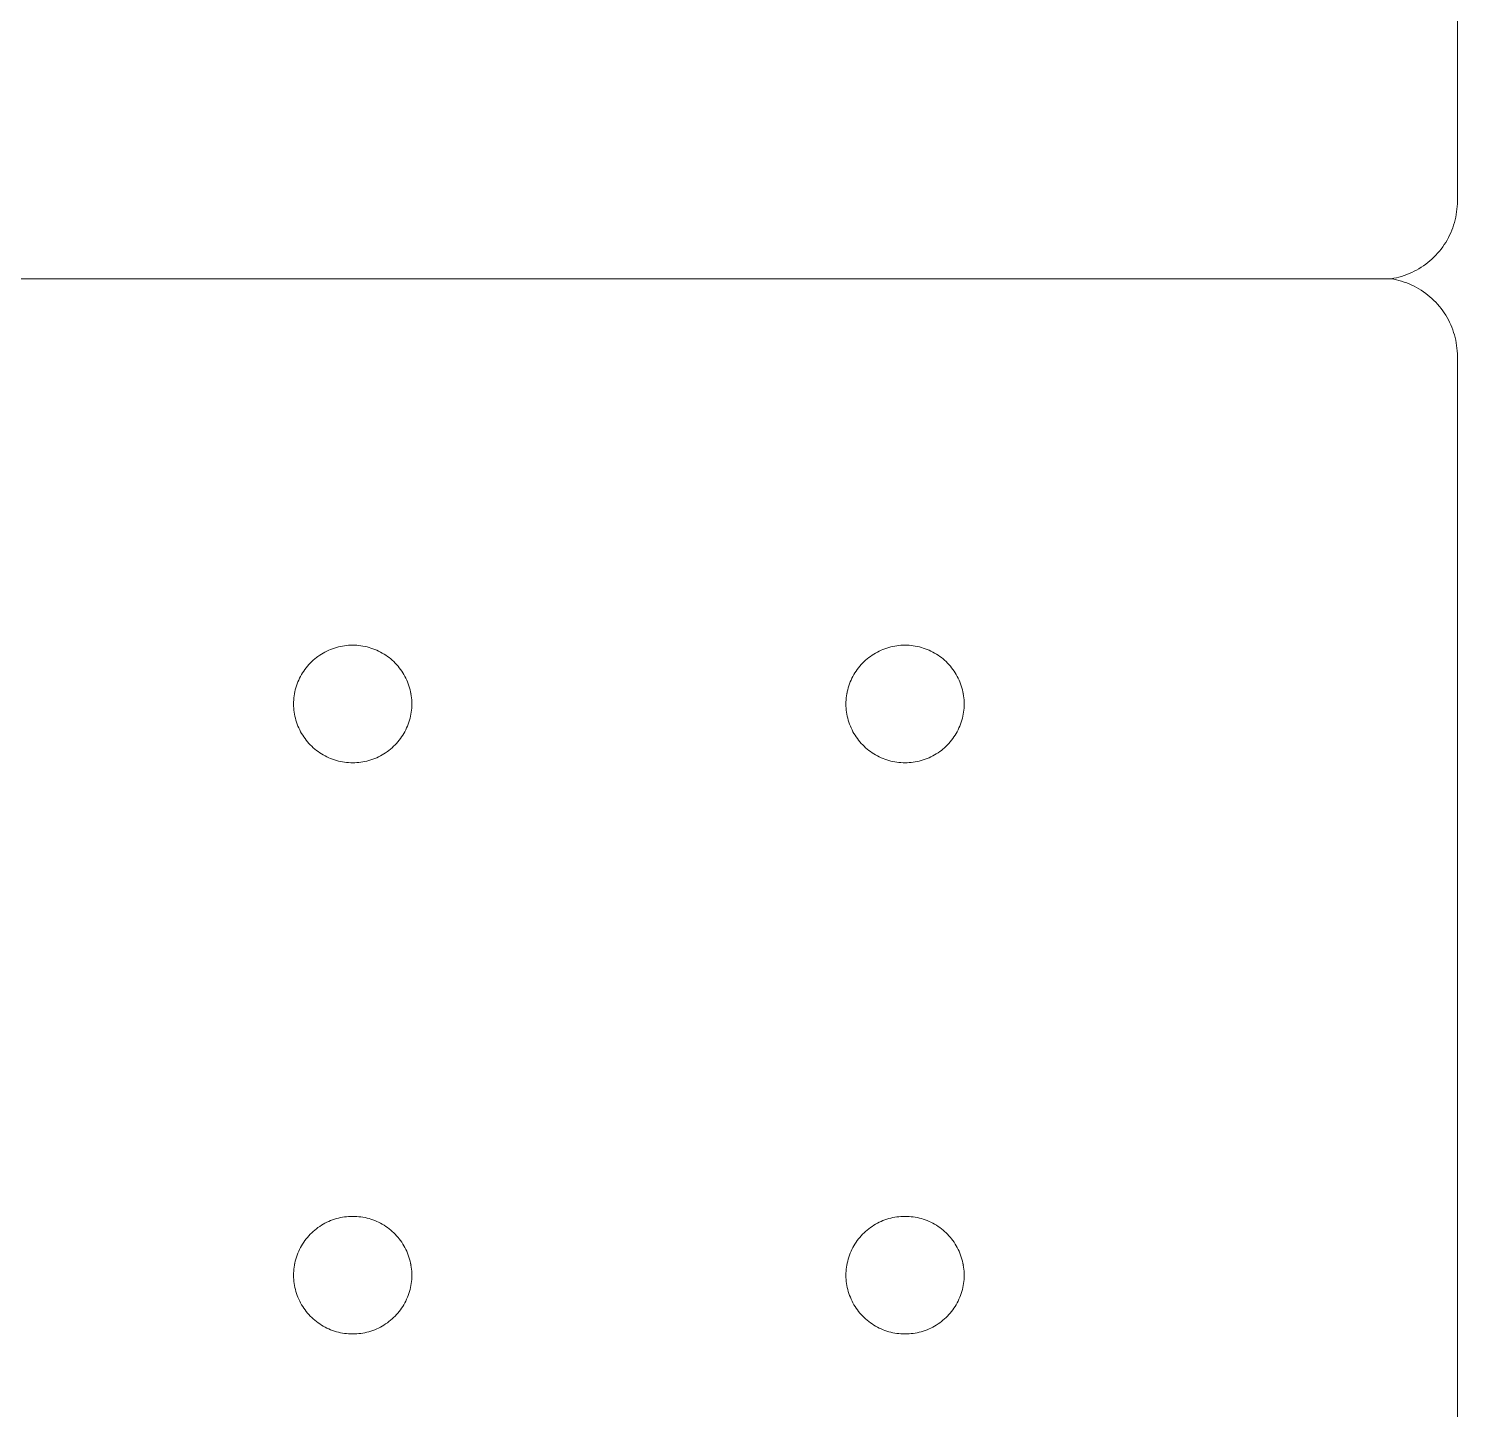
# Model space of a CAD drawing. Header units: inches. Extents: x -7 to 144, y -3 to 95.
# Drawn here: x 16.05 to 23.18, y 7.01 to 13.9 of the extents above; entities that cross this region are included whole.
import ezdxf

# ---------------------------------------------------------------- set-up
doc = ezdxf.new("R2010")
doc.units = ezdxf.units.IN
doc.layers.add('ZANO_R', color=7, linetype='Continuous', lineweight=0)

msp = doc.modelspace()

# ---------------------------------------------------------------- linework, layer by layer
at = {"layer": 'ZANO_R'}
for p, q in [((23.18152, 13.03517), (23.18152, 19.28576)), ((23.17771, 12.98125), (23.17561, 12.96789)), ((23.17936, 12.99467), (23.17771, 12.98125)), ((23.18054, 13.00814), (23.17936, 12.99467)), ((23.18126, 13.02165), (23.18054, 13.00814)), ((23.18152, 13.03517), (23.18126, 13.02165)), ((23.16262, 12.91542), (23.15825, 12.90262)), ((23.16654, 12.92836), (23.16262, 12.91542)), ((23.17002, 12.94143), (23.16654, 12.92836)), ((23.17304, 12.95461), (23.17002, 12.94143)), ((23.17561, 12.96789), (23.17304, 12.95461)), ((23.12997, 12.84129), (23.12307, 12.82966)), ((23.13647, 12.85315), (23.12997, 12.84129)), ((23.14255, 12.86523), (23.13647, 12.85315)), ((23.14821, 12.87751), (23.14255, 12.86523)), ((23.15345, 12.88998), (23.14821, 12.87751)), ((23.15825, 12.90262), (23.15345, 12.88998)), ((23.07367, 12.76547), (23.06419, 12.75582)), ((23.08281, 12.77543), (23.07367, 12.76547)), ((23.0916, 12.78571), (23.08281, 12.77543)), ((23.10003, 12.79628), (23.0916, 12.78571)), ((23.10809, 12.80714), (23.10003, 12.79628)), ((23.11578, 12.81827), (23.10809, 12.80714)), ((23.12307, 12.82966), (23.11578, 12.81827)), ((22.97764, 12.69147), (22.96567, 12.68518)), ((22.98938, 12.69818), (22.97764, 12.69147)), ((23.00089, 12.70528), (22.98938, 12.69818)), ((23.01215, 12.71278), (23.00089, 12.70528)), ((23.02314, 12.72066), (23.01215, 12.71278)), ((23.03385, 12.72891), (23.02314, 12.72066)), ((23.04427, 12.73753), (23.03385, 12.72891)), ((23.05439, 12.7465), (23.04427, 12.73753)), ((23.06419, 12.75582), (23.05439, 12.7465)), ((22.8503, 12.64796), (-0.10931, 12.64796)), ((22.8503, 12.64796), (-0.10931, 12.64796)), ((22.8503, 12.64796), (9.20514, 12.64796)), ((22.86361, 12.6503), (22.8503, 12.64796)), ((22.8503, 12.64796), (22.86361, 12.64561)), ((22.87684, 12.6531), (22.86361, 12.6503)), ((22.86361, 12.64561), (22.87684, 12.64281)), ((22.88997, 12.65636), (22.87684, 12.6531)), ((22.87684, 12.64281), (22.88997, 12.63955)), ((22.90298, 12.66007), (22.88997, 12.65636)), ((22.88997, 12.63955), (22.90298, 12.63585)), ((22.91585, 12.66422), (22.90298, 12.66007)), ((22.90298, 12.63585), (22.91585, 12.63169)), ((22.92857, 12.66881), (22.91585, 12.66422)), ((22.91585, 12.63169), (22.92857, 12.6271)), ((22.94112, 12.67384), (22.92857, 12.66881)), ((22.92857, 12.6271), (22.94112, 12.62207)), ((22.95349, 12.6793), (22.94112, 12.67384)), ((22.94112, 12.62207), (22.95349, 12.61662)), ((22.96567, 12.68518), (22.95349, 12.6793)), ((22.95349, 12.61662), (22.96567, 12.61074)), ((22.96567, 12.61074), (22.97764, 12.60444)), ((22.97764, 12.60444), (22.98938, 12.59774)), ((22.98938, 12.59774), (23.00089, 12.59063)), ((23.00089, 12.59063), (23.01215, 12.58313)), ((23.01215, 12.58313), (23.02314, 12.57525)), ((23.02314, 12.57525), (23.03385, 12.567)), ((23.03385, 12.567), (23.04427, 12.55838)), ((23.04427, 12.55838), (23.05439, 12.54941)), ((23.05439, 12.54941), (23.06419, 12.54009)), ((23.06419, 12.54009), (23.07367, 12.53045)), ((23.07367, 12.53045), (23.08281, 12.52048)), ((23.08281, 12.52048), (23.0916, 12.5102)), ((23.0916, 12.5102), (23.10003, 12.49963)), ((23.10003, 12.49963), (23.10809, 12.48877)), ((23.10809, 12.48877), (23.11578, 12.47764)), ((23.11578, 12.47764), (23.12307, 12.46626)), ((23.12307, 12.46626), (23.12997, 12.45462)), ((23.12997, 12.45462), (23.13647, 12.44276)), ((23.13647, 12.44276), (23.14255, 12.43068)), ((23.14255, 12.43068), (23.14821, 12.4184)), ((23.14821, 12.4184), (23.15345, 12.40593)), ((23.15345, 12.40593), (23.15825, 12.39329)), ((23.15825, 12.39329), (23.16262, 12.38049)), ((23.16262, 12.38049), (23.16654, 12.36755)), ((23.16654, 12.36755), (23.17002, 12.35448)), ((23.17002, 12.35448), (23.17304, 12.3413)), ((23.17304, 12.3413), (23.17561, 12.32802)), ((23.17561, 12.32802), (23.17771, 12.31466)), ((23.17771, 12.31466), (23.17936, 12.30124)), ((23.17936, 12.30124), (23.18054, 12.28777)), ((23.18054, 12.28777), (23.18126, 12.27427)), ((23.18126, 12.27427), (23.18152, 12.26074)), ((23.18152, 6.01015), (23.18152, 12.26074)), ((17.49642, 10.76396), (17.50485, 10.76984)), ((17.50485, 10.76984), (17.51349, 10.77542)), ((17.51349, 10.77542), (17.52232, 10.78069)), ((17.52232, 10.78069), (17.53132, 10.78566)), ((17.53132, 10.78566), (17.54049, 10.7903)), ((17.54049, 10.7903), (17.54982, 10.79463)), ((17.54982, 10.79463), (17.5593, 10.79862)), ((17.5593, 10.79862), (17.56891, 10.80229)), ((17.56891, 10.80229), (17.57864, 10.80561)), ((17.57864, 10.80561), (17.58848, 10.8086)), ((17.58848, 10.8086), (17.59841, 10.81123)), ((17.59841, 10.81123), (17.60844, 10.81352)), ((17.60844, 10.81352), (17.61854, 10.81546)), ((17.61854, 10.81546), (17.6287, 10.81705)), ((17.6287, 10.81705), (17.63891, 10.81828)), ((17.63891, 10.81828), (17.64915, 10.81915)), ((17.64915, 10.81915), (17.65942, 10.81966)), ((17.65942, 10.81966), (17.6697, 10.81982)), ((17.6697, 10.81982), (17.67999, 10.81966)), ((17.67999, 10.81966), (17.69025, 10.81915)), ((17.69025, 10.81915), (17.7005, 10.81828)), ((17.7005, 10.81828), (17.71071, 10.81705)), ((17.71071, 10.81705), (17.72087, 10.81546)), ((17.72087, 10.81546), (17.73097, 10.81352)), ((17.73097, 10.81352), (17.74099, 10.81123)), ((17.74099, 10.81123), (17.75093, 10.8086)), ((17.75093, 10.8086), (17.76077, 10.80561)), ((17.76077, 10.80561), (17.7705, 10.80229)), ((17.7705, 10.80229), (17.78011, 10.79862)), ((17.78011, 10.79862), (17.78958, 10.79463)), ((17.78958, 10.79463), (17.79891, 10.7903)), ((17.79891, 10.7903), (17.80809, 10.78566)), ((17.80809, 10.78566), (17.81709, 10.78069)), ((17.81709, 10.78069), (17.82592, 10.77542)), ((17.82592, 10.77542), (17.83455, 10.76984)), ((17.83455, 10.76984), (17.84299, 10.76396)), ((20.25232, 10.76396), (20.26076, 10.76984)), ((20.26076, 10.76984), (20.2694, 10.77542)), ((20.2694, 10.77542), (20.27822, 10.78069)), ((20.27822, 10.78069), (20.28723, 10.78566)), ((20.28723, 10.78566), (20.2964, 10.7903)), ((20.2964, 10.7903), (20.30573, 10.79463)), ((20.30573, 10.79463), (20.3152, 10.79862)), ((20.3152, 10.79862), (20.32481, 10.80229)), ((20.32481, 10.80229), (20.33454, 10.80561)), ((20.33454, 10.80561), (20.34438, 10.8086)), ((20.34438, 10.8086), (20.35432, 10.81123)), ((20.35432, 10.81123), (20.36435, 10.81352)), ((20.36435, 10.81352), (20.37444, 10.81546)), ((20.37444, 10.81546), (20.3846, 10.81705)), ((20.3846, 10.81705), (20.39481, 10.81828)), ((20.39481, 10.81828), (20.40506, 10.81915)), ((20.40506, 10.81915), (20.41533, 10.81966)), ((20.41533, 10.81966), (20.42561, 10.81982)), ((20.42561, 10.81982), (20.43589, 10.81966)), ((20.43589, 10.81966), (20.44616, 10.81915)), ((20.44616, 10.81915), (20.45641, 10.81828)), ((20.45641, 10.81828), (20.46662, 10.81705)), ((20.46662, 10.81705), (20.47678, 10.81546)), ((20.47678, 10.81546), (20.48687, 10.81352)), ((20.48687, 10.81352), (20.4969, 10.81123)), ((20.4969, 10.81123), (20.50684, 10.8086)), ((20.50684, 10.8086), (20.51668, 10.80561)), ((20.51668, 10.80561), (20.52641, 10.80229)), ((20.52641, 10.80229), (20.53602, 10.79862)), ((20.53602, 10.79862), (20.54549, 10.79463)), ((20.54549, 10.79463), (20.55482, 10.7903)), ((20.55482, 10.7903), (20.56399, 10.78566)), ((20.56399, 10.78566), (20.573, 10.78069)), ((20.573, 10.78069), (20.58182, 10.77542)), ((20.58182, 10.77542), (20.59046, 10.76984)), ((20.59046, 10.76984), (20.5989, 10.76396)), ((17.42518, 10.69053), (17.43109, 10.69894)), ((17.43109, 10.69894), (17.4373, 10.70713)), ((17.4373, 10.70713), (17.44379, 10.71511)), ((17.44379, 10.71511), (17.45055, 10.72285)), ((17.45055, 10.72285), (17.45758, 10.73036)), ((17.45758, 10.73036), (17.46487, 10.73761)), ((17.46487, 10.73761), (17.47241, 10.74461)), ((17.47241, 10.74461), (17.48018, 10.75134)), ((17.48018, 10.75134), (17.48819, 10.75779)), ((17.48819, 10.75779), (17.49642, 10.76396)), ((17.84299, 10.76396), (17.85122, 10.75779)), ((17.85122, 10.75779), (17.85922, 10.75134)), ((17.85922, 10.75134), (17.867, 10.74461)), ((17.867, 10.74461), (17.87454, 10.73761)), ((17.87454, 10.73761), (17.88182, 10.73036)), ((17.88182, 10.73036), (17.88885, 10.72285)), ((17.88885, 10.72285), (17.89562, 10.71511)), ((17.89562, 10.71511), (17.90211, 10.70713)), ((17.90211, 10.70713), (17.90831, 10.69894)), ((17.90831, 10.69894), (17.91423, 10.69053)), ((20.18108, 10.69053), (20.187, 10.69894)), ((20.187, 10.69894), (20.19321, 10.70713)), ((20.19321, 10.70713), (20.1997, 10.71511)), ((20.1997, 10.71511), (20.20646, 10.72285)), ((20.20646, 10.72285), (20.21349, 10.73036)), ((20.21349, 10.73036), (20.22078, 10.73761)), ((20.22078, 10.73761), (20.22831, 10.74461)), ((20.22831, 10.74461), (20.23609, 10.75134)), ((20.23609, 10.75134), (20.2441, 10.75779)), ((20.2441, 10.75779), (20.25232, 10.76396)), ((20.5989, 10.76396), (20.60712, 10.75779)), ((20.60712, 10.75779), (20.61513, 10.75134)), ((20.61513, 10.75134), (20.62291, 10.74461)), ((20.62291, 10.74461), (20.63044, 10.73761)), ((20.63044, 10.73761), (20.63773, 10.73036)), ((20.63773, 10.73036), (20.64476, 10.72285)), ((20.64476, 10.72285), (20.65152, 10.71511)), ((20.65152, 10.71511), (20.65801, 10.70713)), ((20.65801, 10.70713), (20.66422, 10.69894)), ((20.66422, 10.69894), (20.67014, 10.69053)), ((17.38906, 10.61691), (17.39243, 10.62662)), ((17.39243, 10.62662), (17.39614, 10.63622)), ((17.39614, 10.63622), (17.40018, 10.64567)), ((17.40018, 10.64567), (17.40454, 10.65498)), ((17.40454, 10.65498), (17.40923, 10.66413)), ((17.40923, 10.66413), (17.41424, 10.67311)), ((17.41424, 10.67311), (17.41955, 10.68192)), ((17.41955, 10.68192), (17.42518, 10.69053)), ((17.91423, 10.69053), (17.91985, 10.68192)), ((17.91985, 10.68192), (17.92517, 10.67311)), ((17.92517, 10.67311), (17.93017, 10.66413)), ((17.93017, 10.66413), (17.93486, 10.65498)), ((17.93486, 10.65498), (17.93923, 10.64567)), ((17.93923, 10.64567), (17.94327, 10.63622)), ((17.94327, 10.63622), (17.94698, 10.62662)), ((17.94698, 10.62662), (17.95035, 10.61691)), ((20.14497, 10.61691), (20.14834, 10.62662)), ((20.14834, 10.62662), (20.15204, 10.63622)), ((20.15204, 10.63622), (20.15608, 10.64567)), ((20.15608, 10.64567), (20.16045, 10.65498)), ((20.16045, 10.65498), (20.16514, 10.66413)), ((20.16514, 10.66413), (20.17015, 10.67311)), ((20.17015, 10.67311), (20.17546, 10.68192)), ((20.17546, 10.68192), (20.18108, 10.69053)), ((20.67014, 10.69053), (20.67576, 10.68192)), ((20.67576, 10.68192), (20.68108, 10.67311)), ((20.68108, 10.67311), (20.68608, 10.66413)), ((20.68608, 10.66413), (20.69077, 10.65498)), ((20.69077, 10.65498), (20.69514, 10.64567)), ((20.69514, 10.64567), (20.69918, 10.63622)), ((20.69918, 10.63622), (20.70289, 10.62662)), ((20.70289, 10.62662), (20.70626, 10.61691)), ((17.37519, 10.54646), (17.37611, 10.5567)), ((17.37611, 10.5567), (17.37739, 10.5669)), ((17.37739, 10.5669), (17.37902, 10.57705)), ((17.38001, 10.58259), (17.37875, 10.57579)), ((17.37902, 10.57705), (17.38101, 10.58714)), ((17.38101, 10.58714), (17.38334, 10.59716)), ((17.38334, 10.59716), (17.38603, 10.60708)), ((17.38603, 10.60708), (17.38906, 10.61691)), ((17.95035, 10.61691), (17.95338, 10.60708)), ((17.95338, 10.60708), (17.95606, 10.59716)), ((17.95606, 10.59716), (17.9584, 10.58714)), ((17.9584, 10.58714), (17.96038, 10.57705)), ((17.96066, 10.57579), (17.95939, 10.58259)), ((17.96038, 10.57705), (17.96202, 10.5669)), ((17.96202, 10.5669), (17.96329, 10.5567)), ((17.96329, 10.5567), (17.96421, 10.54646)), ((20.1311, 10.54646), (20.13202, 10.5567)), ((20.13202, 10.5567), (20.1333, 10.5669)), ((20.1333, 10.5669), (20.13493, 10.57705)), ((20.13465, 10.57579), (20.13592, 10.58259)), ((20.13493, 10.57705), (20.13692, 10.58714)), ((20.13692, 10.58714), (20.13925, 10.59716)), ((20.13925, 10.59716), (20.14194, 10.60708)), ((20.14194, 10.60708), (20.14497, 10.61691)), ((20.70626, 10.61691), (20.70928, 10.60708)), ((20.70928, 10.60708), (20.71197, 10.59716)), ((20.71197, 10.59716), (20.71431, 10.58714)), ((20.71431, 10.58714), (20.71629, 10.57705)), ((20.7153, 10.58259), (20.71657, 10.57579)), ((20.71629, 10.57705), (20.71792, 10.5669)), ((20.71792, 10.5669), (20.7192, 10.5567)), ((20.7192, 10.5567), (20.72012, 10.54646)), ((17.37443, 10.52591), (17.37463, 10.53619)), ((17.37443, 10.52591), (17.37469, 10.51566)), ((17.37463, 10.53619), (17.37519, 10.54646)), ((17.37469, 10.51566), (17.37531, 10.50543)), ((17.37531, 10.50543), (17.37629, 10.49522)), ((17.37629, 10.49522), (17.37761, 10.48506)), ((17.37761, 10.48506), (17.37929, 10.47494)), ((17.96011, 10.47494), (17.96179, 10.48506)), ((17.96179, 10.48506), (17.96312, 10.49522)), ((17.96312, 10.49522), (17.9641, 10.50543)), ((17.9641, 10.50543), (17.96471, 10.51566)), ((17.96421, 10.54646), (17.96477, 10.53619)), ((17.96471, 10.51566), (17.96498, 10.52591)), ((17.96477, 10.53619), (17.96498, 10.52591)), ((20.13034, 10.52591), (20.13054, 10.53619)), ((20.1306, 10.51566), (20.13034, 10.52591)), ((20.13054, 10.53619), (20.1311, 10.54646)), ((20.13122, 10.50543), (20.1306, 10.51566)), ((20.13219, 10.49522), (20.13122, 10.50543)), ((20.13352, 10.48506), (20.13219, 10.49522)), ((20.1352, 10.47494), (20.13352, 10.48506)), ((20.7177, 10.48506), (20.71602, 10.47494)), ((20.71903, 10.49522), (20.7177, 10.48506)), ((20.72, 10.50543), (20.71903, 10.49522)), ((20.72062, 10.51566), (20.72, 10.50543)), ((20.72012, 10.54646), (20.72068, 10.53619)), ((20.72089, 10.52591), (20.72062, 10.51566)), ((20.72068, 10.53619), (20.72089, 10.52591)), ((17.37929, 10.47494), (17.38132, 10.46489)), ((17.38132, 10.46489), (17.3837, 10.45492)), ((17.3837, 10.45492), (17.38642, 10.44504)), ((17.38642, 10.44504), (17.38949, 10.43525)), ((17.38949, 10.43525), (17.39289, 10.42558)), ((17.39289, 10.42558), (17.39662, 10.41603)), ((17.39662, 10.41603), (17.40069, 10.40662)), ((17.93872, 10.40662), (17.94278, 10.41603)), ((17.94278, 10.41603), (17.94652, 10.42558)), ((17.94652, 10.42558), (17.94992, 10.43525)), ((17.94992, 10.43525), (17.95298, 10.44504)), ((17.95298, 10.44504), (17.95571, 10.45492)), ((17.95571, 10.45492), (17.95808, 10.46489)), ((17.95808, 10.46489), (17.96011, 10.47494)), ((20.13723, 10.46489), (20.1352, 10.47494)), ((20.13961, 10.45492), (20.13723, 10.46489)), ((20.14233, 10.44504), (20.13961, 10.45492)), ((20.14539, 10.43525), (20.14233, 10.44504)), ((20.1488, 10.42558), (20.14539, 10.43525)), ((20.15253, 10.41603), (20.1488, 10.42558)), ((20.1566, 10.40662), (20.15253, 10.41603)), ((20.69869, 10.41603), (20.69463, 10.40662)), ((20.70243, 10.42558), (20.69869, 10.41603)), ((20.70583, 10.43525), (20.70243, 10.42558)), ((20.70889, 10.44504), (20.70583, 10.43525)), ((20.71161, 10.45492), (20.70889, 10.44504)), ((20.71399, 10.46489), (20.71161, 10.45492)), ((20.71602, 10.47494), (20.71399, 10.46489)), ((17.40069, 10.40662), (17.40508, 10.39736)), ((17.40508, 10.39736), (17.40979, 10.38825)), ((17.40979, 10.38825), (17.41481, 10.37931)), ((17.41481, 10.37931), (17.42013, 10.37055)), ((17.42013, 10.37055), (17.42576, 10.36198)), ((17.42576, 10.36198), (17.43169, 10.35362)), ((17.43169, 10.35362), (17.4379, 10.34546)), ((17.4379, 10.34546), (17.44439, 10.33752)), ((17.44439, 10.33752), (17.45115, 10.32982)), ((17.88826, 10.32982), (17.89502, 10.33752)), ((17.89502, 10.33752), (17.90151, 10.34546)), ((17.90151, 10.34546), (17.90772, 10.35362)), ((17.90772, 10.35362), (17.91364, 10.36198)), ((17.91364, 10.36198), (17.91927, 10.37055)), ((17.91927, 10.37055), (17.9246, 10.37931)), ((17.9246, 10.37931), (17.92962, 10.38825)), ((17.92962, 10.38825), (17.93433, 10.39736)), ((17.93433, 10.39736), (17.93872, 10.40662)), ((20.16098, 10.39736), (20.1566, 10.40662)), ((20.16569, 10.38825), (20.16098, 10.39736)), ((20.17071, 10.37931), (20.16569, 10.38825)), ((20.17604, 10.37055), (20.17071, 10.37931)), ((20.18167, 10.36198), (20.17604, 10.37055)), ((20.18759, 10.35362), (20.18167, 10.36198)), ((20.1938, 10.34546), (20.18759, 10.35362)), ((20.20029, 10.33752), (20.1938, 10.34546)), ((20.20705, 10.32982), (20.20029, 10.33752)), ((20.65093, 10.33752), (20.64417, 10.32982)), ((20.65742, 10.34546), (20.65093, 10.33752)), ((20.66363, 10.35362), (20.65742, 10.34546)), ((20.66955, 10.36198), (20.66363, 10.35362)), ((20.67518, 10.37055), (20.66955, 10.36198)), ((20.68051, 10.37931), (20.67518, 10.37055)), ((20.68553, 10.38825), (20.68051, 10.37931)), ((20.69024, 10.39736), (20.68553, 10.38825)), ((20.69463, 10.40662), (20.69024, 10.39736)), ((17.45115, 10.32982), (17.45817, 10.32235)), ((17.45817, 10.32235), (17.46545, 10.31513)), ((17.46545, 10.31513), (17.47298, 10.30817)), ((17.47298, 10.30817), (17.48074, 10.30147)), ((17.48074, 10.30147), (17.48873, 10.29505)), ((17.48873, 10.29505), (17.49694, 10.28891)), ((17.49694, 10.28891), (17.50536, 10.28305)), ((17.50536, 10.28305), (17.51397, 10.2775)), ((17.51397, 10.2775), (17.52277, 10.27224)), ((17.52277, 10.27224), (17.53175, 10.2673)), ((17.53175, 10.2673), (17.5409, 10.26267)), ((17.79851, 10.26267), (17.80765, 10.2673)), ((17.80765, 10.2673), (17.81663, 10.27224)), ((17.81663, 10.27224), (17.82544, 10.2775)), ((17.82544, 10.2775), (17.83405, 10.28305)), ((17.83405, 10.28305), (17.84247, 10.28891)), ((17.84247, 10.28891), (17.85068, 10.29505)), ((17.85068, 10.29505), (17.85867, 10.30147)), ((17.85867, 10.30147), (17.86643, 10.30817)), ((17.86643, 10.30817), (17.87396, 10.31513)), ((17.87396, 10.31513), (17.88124, 10.32235)), ((17.88124, 10.32235), (17.88826, 10.32982)), ((20.21408, 10.32235), (20.20705, 10.32982)), ((20.22136, 10.31513), (20.21408, 10.32235)), ((20.22888, 10.30817), (20.22136, 10.31513)), ((20.23665, 10.30147), (20.22888, 10.30817)), ((20.24464, 10.29505), (20.23665, 10.30147)), ((20.25285, 10.28891), (20.24464, 10.29505)), ((20.26126, 10.28305), (20.25285, 10.28891)), ((20.26988, 10.2775), (20.26126, 10.28305)), ((20.27868, 10.27224), (20.26988, 10.2775)), ((20.28766, 10.2673), (20.27868, 10.27224)), ((20.29681, 10.26267), (20.28766, 10.2673)), ((20.56356, 10.2673), (20.55441, 10.26267)), ((20.57254, 10.27224), (20.56356, 10.2673)), ((20.58134, 10.2775), (20.57254, 10.27224)), ((20.58996, 10.28305), (20.58134, 10.2775)), ((20.59837, 10.28891), (20.58996, 10.28305)), ((20.60658, 10.29505), (20.59837, 10.28891)), ((20.61457, 10.30147), (20.60658, 10.29505)), ((20.62234, 10.30817), (20.61457, 10.30147)), ((20.62986, 10.31513), (20.62234, 10.30817)), ((20.63714, 10.32235), (20.62986, 10.31513)), ((20.64417, 10.32982), (20.63714, 10.32235)), ((17.5409, 10.26267), (17.5502, 10.25835)), ((17.5502, 10.25835), (17.55965, 10.25437)), ((17.55965, 10.25437), (17.56923, 10.25071)), ((17.56923, 10.25071), (17.57893, 10.24739)), ((17.57893, 10.24739), (17.58873, 10.24441)), ((17.58873, 10.24441), (17.59864, 10.24177)), ((17.59864, 10.24177), (17.60863, 10.23948)), ((17.60863, 10.23948), (17.6187, 10.23753)), ((17.6187, 10.23753), (17.62883, 10.23594)), ((17.62883, 10.23594), (17.639, 10.23469)), ((17.639, 10.23469), (17.64921, 10.2338)), ((17.64921, 10.2338), (17.65945, 10.23327)), ((17.65945, 10.23327), (17.6697, 10.23309)), ((17.6697, 10.23309), (17.67995, 10.23327)), ((17.67995, 10.23327), (17.69019, 10.2338)), ((17.69019, 10.2338), (17.70041, 10.23469)), ((17.70041, 10.23469), (17.71058, 10.23594)), ((17.71058, 10.23594), (17.72071, 10.23753)), ((17.72071, 10.23753), (17.73077, 10.23948)), ((17.73077, 10.23948), (17.74077, 10.24177)), ((17.74077, 10.24177), (17.75067, 10.24441)), ((17.75067, 10.24441), (17.76048, 10.24739)), ((17.76048, 10.24739), (17.77018, 10.25071)), ((17.77018, 10.25071), (17.77976, 10.25437)), ((17.77976, 10.25437), (17.78921, 10.25835)), ((17.78921, 10.25835), (17.79851, 10.26267)), ((20.30611, 10.25835), (20.29681, 10.26267)), ((20.31555, 10.25437), (20.30611, 10.25835)), ((20.32513, 10.25071), (20.31555, 10.25437)), ((20.33483, 10.24739), (20.32513, 10.25071)), ((20.34464, 10.24441), (20.33483, 10.24739)), ((20.35455, 10.24177), (20.34464, 10.24441)), ((20.36454, 10.23948), (20.35455, 10.24177)), ((20.37461, 10.23753), (20.36454, 10.23948)), ((20.38473, 10.23594), (20.37461, 10.23753)), ((20.39491, 10.23469), (20.38473, 10.23594)), ((20.40512, 10.2338), (20.39491, 10.23469)), ((20.41536, 10.23327), (20.40512, 10.2338)), ((20.42561, 10.23309), (20.41536, 10.23327)), ((20.43586, 10.23327), (20.42561, 10.23309)), ((20.4461, 10.2338), (20.43586, 10.23327)), ((20.45631, 10.23469), (20.4461, 10.2338)), ((20.46649, 10.23594), (20.45631, 10.23469)), ((20.47662, 10.23753), (20.46649, 10.23594)), ((20.48668, 10.23948), (20.47662, 10.23753)), ((20.49667, 10.24177), (20.48668, 10.23948)), ((20.50658, 10.24441), (20.49667, 10.24177)), ((20.51639, 10.24739), (20.50658, 10.24441)), ((20.52609, 10.25071), (20.51639, 10.24739)), ((20.53567, 10.25437), (20.52609, 10.25071)), ((20.54511, 10.25835), (20.53567, 10.25437)), ((20.55441, 10.26267), (20.54511, 10.25835)), ((17.48819, 7.90769), (17.49642, 7.91386)), ((17.49642, 7.91386), (17.50485, 7.91974)), ((17.50485, 7.91974), (17.51349, 7.92532)), ((17.51349, 7.92532), (17.52232, 7.93059)), ((17.52232, 7.93059), (17.53132, 7.93556)), ((17.53132, 7.93556), (17.54049, 7.9402)), ((17.54049, 7.9402), (17.54982, 7.94453)), ((17.54982, 7.94453), (17.5593, 7.94852)), ((17.5593, 7.94852), (17.56891, 7.95219)), ((17.56891, 7.95219), (17.57864, 7.95551)), ((17.57864, 7.95551), (17.58848, 7.9585)), ((17.58848, 7.9585), (17.59841, 7.96113)), ((17.59841, 7.96113), (17.60844, 7.96342)), ((17.60844, 7.96342), (17.61854, 7.96536)), ((17.61854, 7.96536), (17.6287, 7.96695)), ((17.6287, 7.96695), (17.63891, 7.96818)), ((17.63891, 7.96818), (17.64915, 7.96905)), ((17.64915, 7.96905), (17.65942, 7.96957)), ((17.65942, 7.96957), (17.6697, 7.96972)), ((17.6697, 7.96972), (17.67999, 7.96957)), ((17.67999, 7.96957), (17.69025, 7.96905)), ((17.69025, 7.96905), (17.7005, 7.96818)), ((17.7005, 7.96818), (17.71071, 7.96695)), ((17.71071, 7.96695), (17.72087, 7.96536)), ((17.72087, 7.96536), (17.73097, 7.96342)), ((17.73097, 7.96342), (17.74099, 7.96113)), ((17.74099, 7.96113), (17.75093, 7.9585)), ((17.75093, 7.9585), (17.76077, 7.95551)), ((17.76077, 7.95551), (17.7705, 7.95219)), ((17.7705, 7.95219), (17.78011, 7.94852)), ((17.78011, 7.94852), (17.78958, 7.94453)), ((17.78958, 7.94453), (17.79891, 7.9402)), ((17.79891, 7.9402), (17.80809, 7.93556)), ((17.80809, 7.93556), (17.81709, 7.93059)), ((17.81709, 7.93059), (17.82592, 7.92532)), ((17.82592, 7.92532), (17.83455, 7.91974)), ((17.83455, 7.91974), (17.84299, 7.91386)), ((17.84299, 7.91386), (17.85122, 7.90769)), ((20.2441, 7.90769), (20.25232, 7.91386)), ((20.25232, 7.91386), (20.26076, 7.91974)), ((20.26076, 7.91974), (20.2694, 7.92532)), ((20.2694, 7.92532), (20.27822, 7.93059)), ((20.27822, 7.93059), (20.28723, 7.93556)), ((20.28723, 7.93556), (20.2964, 7.9402)), ((20.2964, 7.9402), (20.30573, 7.94453)), ((20.30573, 7.94453), (20.3152, 7.94852)), ((20.3152, 7.94852), (20.32481, 7.95219)), ((20.32481, 7.95219), (20.33454, 7.95551)), ((20.33454, 7.95551), (20.34438, 7.9585)), ((20.34438, 7.9585), (20.35432, 7.96113)), ((20.35432, 7.96113), (20.36435, 7.96342)), ((20.36435, 7.96342), (20.37444, 7.96536)), ((20.37444, 7.96536), (20.3846, 7.96695)), ((20.3846, 7.96695), (20.39481, 7.96818)), ((20.39481, 7.96818), (20.40506, 7.96905)), ((20.40506, 7.96905), (20.41533, 7.96957)), ((20.41533, 7.96957), (20.42561, 7.96972)), ((20.42561, 7.96972), (20.43589, 7.96957)), ((20.43589, 7.96957), (20.44616, 7.96905)), ((20.44616, 7.96905), (20.45641, 7.96818)), ((20.45641, 7.96818), (20.46662, 7.96695)), ((20.46662, 7.96695), (20.47678, 7.96536)), ((20.47678, 7.96536), (20.48687, 7.96342)), ((20.48687, 7.96342), (20.4969, 7.96113)), ((20.4969, 7.96113), (20.50684, 7.9585)), ((20.50684, 7.9585), (20.51668, 7.95551)), ((20.51668, 7.95551), (20.52641, 7.95219)), ((20.52641, 7.95219), (20.53602, 7.94852)), ((20.53602, 7.94852), (20.54549, 7.94453)), ((20.54549, 7.94453), (20.55482, 7.9402)), ((20.55482, 7.9402), (20.56399, 7.93556)), ((20.56399, 7.93556), (20.573, 7.93059)), ((20.573, 7.93059), (20.58182, 7.92532)), ((20.58182, 7.92532), (20.59046, 7.91974)), ((20.59046, 7.91974), (20.5989, 7.91386)), ((20.5989, 7.91386), (20.60712, 7.90769)), ((17.42518, 7.84043), (17.43109, 7.84884)), ((17.43109, 7.84884), (17.4373, 7.85703)), ((17.4373, 7.85703), (17.44379, 7.86501)), ((17.44379, 7.86501), (17.45055, 7.87275)), ((17.45055, 7.87275), (17.45758, 7.88026)), ((17.45758, 7.88026), (17.46487, 7.88751)), ((17.46487, 7.88751), (17.47241, 7.89451)), ((17.47241, 7.89451), (17.48018, 7.90124)), ((17.48018, 7.90124), (17.48819, 7.90769)), ((17.85122, 7.90769), (17.85922, 7.90124)), ((17.85922, 7.90124), (17.867, 7.89451)), ((17.867, 7.89451), (17.87454, 7.88751)), ((17.87454, 7.88751), (17.88182, 7.88026)), ((17.88182, 7.88026), (17.88885, 7.87275)), ((17.88885, 7.87275), (17.89562, 7.86501)), ((17.89562, 7.86501), (17.90211, 7.85703)), ((17.90211, 7.85703), (17.90831, 7.84884)), ((17.90831, 7.84884), (17.91423, 7.84043)), ((20.18108, 7.84043), (20.187, 7.84884)), ((20.187, 7.84884), (20.19321, 7.85703)), ((20.19321, 7.85703), (20.1997, 7.86501)), ((20.1997, 7.86501), (20.20646, 7.87275)), ((20.20646, 7.87275), (20.21349, 7.88026)), ((20.21349, 7.88026), (20.22078, 7.88751)), ((20.22078, 7.88751), (20.22831, 7.89451)), ((20.22831, 7.89451), (20.23609, 7.90124)), ((20.23609, 7.90124), (20.2441, 7.90769)), ((20.60712, 7.90769), (20.61513, 7.90124)), ((20.61513, 7.90124), (20.62291, 7.89451)), ((20.62291, 7.89451), (20.63044, 7.88751)), ((20.63044, 7.88751), (20.63773, 7.88026)), ((20.63773, 7.88026), (20.64476, 7.87275)), ((20.64476, 7.87275), (20.65152, 7.86501)), ((20.65152, 7.86501), (20.65801, 7.85703)), ((20.65801, 7.85703), (20.66422, 7.84884)), ((20.66422, 7.84884), (20.67014, 7.84043)), ((17.38906, 7.76681), (17.39243, 7.77652)), ((17.39243, 7.77652), (17.39614, 7.78612)), ((17.39614, 7.78612), (17.40018, 7.79557)), ((17.40018, 7.79557), (17.40454, 7.80488)), ((17.40454, 7.80488), (17.40923, 7.81403)), ((17.40923, 7.81403), (17.41424, 7.82301)), ((17.41424, 7.82301), (17.41955, 7.83182)), ((17.41955, 7.83182), (17.42518, 7.84043)), ((17.91423, 7.84043), (17.91985, 7.83182)), ((17.91985, 7.83182), (17.92517, 7.82301)), ((17.92517, 7.82301), (17.93017, 7.81403)), ((17.93017, 7.81403), (17.93486, 7.80488)), ((17.93486, 7.80488), (17.93923, 7.79557)), ((17.93923, 7.79557), (17.94327, 7.78612)), ((17.94327, 7.78612), (17.94698, 7.77652)), ((17.94698, 7.77652), (17.95035, 7.76681)), ((20.14497, 7.76681), (20.14834, 7.77652)), ((20.14834, 7.77652), (20.15204, 7.78612)), ((20.15204, 7.78612), (20.15608, 7.79557)), ((20.15608, 7.79557), (20.16045, 7.80488)), ((20.16045, 7.80488), (20.16514, 7.81403)), ((20.16514, 7.81403), (20.17015, 7.82301)), ((20.17015, 7.82301), (20.17546, 7.83182)), ((20.17546, 7.83182), (20.18108, 7.84043)), ((20.67014, 7.84043), (20.67576, 7.83182)), ((20.67576, 7.83182), (20.68108, 7.82301)), ((20.68108, 7.82301), (20.68608, 7.81403)), ((20.68608, 7.81403), (20.69077, 7.80488)), ((20.69077, 7.80488), (20.69514, 7.79557)), ((20.69514, 7.79557), (20.69918, 7.78612)), ((20.69918, 7.78612), (20.70289, 7.77652)), ((20.70289, 7.77652), (20.70626, 7.76681)), ((17.37519, 7.69636), (17.37611, 7.7066)), ((17.37611, 7.7066), (17.37739, 7.7168)), ((17.37739, 7.7168), (17.37902, 7.72695)), ((17.38001, 7.73249), (17.37875, 7.72569)), ((17.37902, 7.72695), (17.38101, 7.73704)), ((17.38101, 7.73704), (17.38334, 7.74706)), ((17.38334, 7.74706), (17.38603, 7.75698)), ((17.38603, 7.75698), (17.38906, 7.76681)), ((17.95035, 7.76681), (17.95338, 7.75698)), ((17.95338, 7.75698), (17.95606, 7.74706)), ((17.95606, 7.74706), (17.9584, 7.73704)), ((17.9584, 7.73704), (17.96038, 7.72695)), ((17.96066, 7.72569), (17.95939, 7.73249)), ((17.96038, 7.72695), (17.96202, 7.7168)), ((17.96202, 7.7168), (17.96329, 7.7066)), ((17.96329, 7.7066), (17.96421, 7.69636)), ((20.1311, 7.69636), (20.13202, 7.7066)), ((20.13202, 7.7066), (20.1333, 7.7168)), ((20.1333, 7.7168), (20.13493, 7.72695)), ((20.13465, 7.72569), (20.13592, 7.73249)), ((20.13493, 7.72695), (20.13692, 7.73704)), ((20.13692, 7.73704), (20.13925, 7.74706)), ((20.13925, 7.74706), (20.14194, 7.75698)), ((20.14194, 7.75698), (20.14497, 7.76681)), ((20.70626, 7.76681), (20.70928, 7.75698)), ((20.70928, 7.75698), (20.71197, 7.74706)), ((20.71197, 7.74706), (20.71431, 7.73704)), ((20.71431, 7.73704), (20.71629, 7.72695)), ((20.7153, 7.73249), (20.71657, 7.72569)), ((20.71629, 7.72695), (20.71792, 7.7168)), ((20.71792, 7.7168), (20.7192, 7.7066)), ((20.7192, 7.7066), (20.72012, 7.69636)), ((17.37443, 7.67581), (17.37463, 7.68609)), ((17.37443, 7.67581), (17.37469, 7.66556)), ((17.37463, 7.68609), (17.37519, 7.69636)), ((17.37469, 7.66556), (17.37531, 7.65533)), ((17.37531, 7.65533), (17.37629, 7.64512)), ((17.37629, 7.64512), (17.37761, 7.63496)), ((17.37761, 7.63496), (17.37929, 7.62484)), ((17.96011, 7.62484), (17.96179, 7.63496)), ((17.96179, 7.63496), (17.96312, 7.64512)), ((17.96312, 7.64512), (17.9641, 7.65533)), ((17.9641, 7.65533), (17.96471, 7.66556)), ((17.96421, 7.69636), (17.96477, 7.68609)), ((17.96471, 7.66556), (17.96498, 7.67581)), ((17.96477, 7.68609), (17.96498, 7.67581)), ((20.13034, 7.67581), (20.13054, 7.68609)), ((20.1306, 7.66556), (20.13034, 7.67581)), ((20.13054, 7.68609), (20.1311, 7.69636)), ((20.13122, 7.65533), (20.1306, 7.66556)), ((20.13219, 7.64512), (20.13122, 7.65533)), ((20.13352, 7.63496), (20.13219, 7.64512)), ((20.1352, 7.62484), (20.13352, 7.63496)), ((20.7177, 7.63496), (20.71602, 7.62484)), ((20.71903, 7.64512), (20.7177, 7.63496)), ((20.72, 7.65533), (20.71903, 7.64512)), ((20.72062, 7.66556), (20.72, 7.65533)), ((20.72012, 7.69636), (20.72068, 7.68609)), ((20.72089, 7.67581), (20.72062, 7.66556)), ((20.72068, 7.68609), (20.72089, 7.67581)), ((17.37929, 7.62484), (17.38132, 7.61479)), ((17.38132, 7.61479), (17.3837, 7.60482)), ((17.3837, 7.60482), (17.38642, 7.59494)), ((17.38642, 7.59494), (17.38949, 7.58515)), ((17.38949, 7.58515), (17.39289, 7.57548)), ((17.39289, 7.57548), (17.39662, 7.56594)), ((17.39662, 7.56594), (17.40069, 7.55652)), ((17.93872, 7.55652), (17.94278, 7.56594)), ((17.94278, 7.56594), (17.94652, 7.57548)), ((17.94652, 7.57548), (17.94992, 7.58515)), ((17.94992, 7.58515), (17.95298, 7.59494)), ((17.95298, 7.59494), (17.95571, 7.60482)), ((17.95571, 7.60482), (17.95808, 7.61479)), ((17.95808, 7.61479), (17.96011, 7.62484)), ((20.13723, 7.61479), (20.1352, 7.62484)), ((20.13961, 7.60482), (20.13723, 7.61479)), ((20.14233, 7.59494), (20.13961, 7.60482)), ((20.14539, 7.58515), (20.14233, 7.59494)), ((20.1488, 7.57548), (20.14539, 7.58515)), ((20.15253, 7.56594), (20.1488, 7.57548)), ((20.1566, 7.55652), (20.15253, 7.56594)), ((20.69869, 7.56594), (20.69463, 7.55652)), ((20.70243, 7.57548), (20.69869, 7.56594)), ((20.70583, 7.58515), (20.70243, 7.57548)), ((20.70889, 7.59494), (20.70583, 7.58515)), ((20.71161, 7.60482), (20.70889, 7.59494)), ((20.71399, 7.61479), (20.71161, 7.60482)), ((20.71602, 7.62484), (20.71399, 7.61479)), ((17.40069, 7.55652), (17.40508, 7.54726)), ((17.40508, 7.54726), (17.40979, 7.53815)), ((17.40979, 7.53815), (17.41481, 7.52921)), ((17.41481, 7.52921), (17.42013, 7.52045)), ((17.42013, 7.52045), (17.42576, 7.51189)), ((17.42576, 7.51189), (17.43169, 7.50352)), ((17.43169, 7.50352), (17.4379, 7.49536)), ((17.4379, 7.49536), (17.44439, 7.48742)), ((17.44439, 7.48742), (17.45115, 7.47972)), ((17.88826, 7.47972), (17.89502, 7.48742)), ((17.89502, 7.48742), (17.90151, 7.49536)), ((17.90151, 7.49536), (17.90772, 7.50352)), ((17.90772, 7.50352), (17.91364, 7.51189)), ((17.91364, 7.51189), (17.91927, 7.52045)), ((17.91927, 7.52045), (17.9246, 7.52921)), ((17.9246, 7.52921), (17.92962, 7.53815)), ((17.92962, 7.53815), (17.93433, 7.54726)), ((17.93433, 7.54726), (17.93872, 7.55652)), ((20.16098, 7.54726), (20.1566, 7.55652)), ((20.16569, 7.53815), (20.16098, 7.54726)), ((20.17071, 7.52921), (20.16569, 7.53815)), ((20.17604, 7.52045), (20.17071, 7.52921)), ((20.18167, 7.51189), (20.17604, 7.52045)), ((20.18759, 7.50352), (20.18167, 7.51189)), ((20.1938, 7.49536), (20.18759, 7.50352)), ((20.20029, 7.48742), (20.1938, 7.49536)), ((20.20705, 7.47972), (20.20029, 7.48742)), ((20.65093, 7.48742), (20.64417, 7.47972)), ((20.65742, 7.49536), (20.65093, 7.48742)), ((20.66363, 7.50352), (20.65742, 7.49536)), ((20.66955, 7.51189), (20.66363, 7.50352)), ((20.67518, 7.52045), (20.66955, 7.51189)), ((20.68051, 7.52921), (20.67518, 7.52045)), ((20.68553, 7.53815), (20.68051, 7.52921)), ((20.69024, 7.54726), (20.68553, 7.53815)), ((20.69463, 7.55652), (20.69024, 7.54726)), ((17.45115, 7.47972), (17.45817, 7.47225)), ((17.45817, 7.47225), (17.46545, 7.46503)), ((17.46545, 7.46503), (17.47298, 7.45807)), ((17.47298, 7.45807), (17.48074, 7.45137)), ((17.48074, 7.45137), (17.48873, 7.44495)), ((17.48873, 7.44495), (17.49694, 7.43881)), ((17.49694, 7.43881), (17.50536, 7.43296)), ((17.50536, 7.43296), (17.51397, 7.4274)), ((17.51397, 7.4274), (17.52277, 7.42214)), ((17.52277, 7.42214), (17.53175, 7.4172)), ((17.53175, 7.4172), (17.5409, 7.41257)), ((17.79851, 7.41257), (17.80765, 7.4172)), ((17.80765, 7.4172), (17.81663, 7.42214)), ((17.81663, 7.42214), (17.82544, 7.4274)), ((17.82544, 7.4274), (17.83405, 7.43296)), ((17.83405, 7.43296), (17.84247, 7.43881)), ((17.84247, 7.43881), (17.85068, 7.44495)), ((17.85068, 7.44495), (17.85867, 7.45137)), ((17.85867, 7.45137), (17.86643, 7.45807)), ((17.86643, 7.45807), (17.87396, 7.46503)), ((17.87396, 7.46503), (17.88124, 7.47225)), ((17.88124, 7.47225), (17.88826, 7.47972)), ((20.21408, 7.47225), (20.20705, 7.47972)), ((20.22136, 7.46503), (20.21408, 7.47225)), ((20.22888, 7.45807), (20.22136, 7.46503)), ((20.23665, 7.45137), (20.22888, 7.45807)), ((20.24464, 7.44495), (20.23665, 7.45137)), ((20.25285, 7.43881), (20.24464, 7.44495)), ((20.26126, 7.43296), (20.25285, 7.43881)), ((20.26988, 7.4274), (20.26126, 7.43296)), ((20.27868, 7.42214), (20.26988, 7.4274)), ((20.28766, 7.4172), (20.27868, 7.42214)), ((20.29681, 7.41257), (20.28766, 7.4172)), ((20.56356, 7.4172), (20.55441, 7.41257)), ((20.57254, 7.42214), (20.56356, 7.4172)), ((20.58134, 7.4274), (20.57254, 7.42214)), ((20.58996, 7.43296), (20.58134, 7.4274)), ((20.59837, 7.43881), (20.58996, 7.43296)), ((20.60658, 7.44495), (20.59837, 7.43881)), ((20.61457, 7.45137), (20.60658, 7.44495)), ((20.62234, 7.45807), (20.61457, 7.45137)), ((20.62986, 7.46503), (20.62234, 7.45807)), ((20.63714, 7.47225), (20.62986, 7.46503)), ((20.64417, 7.47972), (20.63714, 7.47225)), ((17.5409, 7.41257), (17.5502, 7.40825)), ((17.5502, 7.40825), (17.55965, 7.40427)), ((17.55965, 7.40427), (17.56923, 7.40061)), ((17.56923, 7.40061), (17.57893, 7.39729)), ((17.57893, 7.39729), (17.58873, 7.39431)), ((17.58873, 7.39431), (17.59864, 7.39167)), ((17.59864, 7.39167), (17.60863, 7.38938)), ((17.60863, 7.38938), (17.6187, 7.38743)), ((17.6187, 7.38743), (17.62883, 7.38584)), ((17.62883, 7.38584), (17.639, 7.38459)), ((17.639, 7.38459), (17.64921, 7.3837)), ((17.64921, 7.3837), (17.65945, 7.38317)), ((17.65945, 7.38317), (17.6697, 7.38299)), ((17.6697, 7.38299), (17.67995, 7.38317)), ((17.67995, 7.38317), (17.69019, 7.3837)), ((17.69019, 7.3837), (17.70041, 7.38459)), ((17.70041, 7.38459), (17.71058, 7.38584)), ((17.71058, 7.38584), (17.72071, 7.38743)), ((17.72071, 7.38743), (17.73077, 7.38938)), ((17.73077, 7.38938), (17.74077, 7.39167)), ((17.74077, 7.39167), (17.75067, 7.39431)), ((17.75067, 7.39431), (17.76048, 7.39729)), ((17.76048, 7.39729), (17.77018, 7.40061)), ((17.77018, 7.40061), (17.77976, 7.40427)), ((17.77976, 7.40427), (17.78921, 7.40825)), ((17.78921, 7.40825), (17.79851, 7.41257)), ((20.30611, 7.40825), (20.29681, 7.41257)), ((20.31555, 7.40427), (20.30611, 7.40825)), ((20.32513, 7.40061), (20.31555, 7.40427)), ((20.33483, 7.39729), (20.32513, 7.40061)), ((20.34464, 7.39431), (20.33483, 7.39729)), ((20.35455, 7.39167), (20.34464, 7.39431)), ((20.36454, 7.38938), (20.35455, 7.39167)), ((20.37461, 7.38743), (20.36454, 7.38938)), ((20.38473, 7.38584), (20.37461, 7.38743)), ((20.39491, 7.38459), (20.38473, 7.38584)), ((20.40512, 7.3837), (20.39491, 7.38459)), ((20.41536, 7.38317), (20.40512, 7.3837)), ((20.42561, 7.38299), (20.41536, 7.38317)), ((20.43586, 7.38317), (20.42561, 7.38299)), ((20.4461, 7.3837), (20.43586, 7.38317)), ((20.45631, 7.38459), (20.4461, 7.3837)), ((20.46649, 7.38584), (20.45631, 7.38459)), ((20.47662, 7.38743), (20.46649, 7.38584)), ((20.48668, 7.38938), (20.47662, 7.38743)), ((20.49667, 7.39167), (20.48668, 7.38938)), ((20.50658, 7.39431), (20.49667, 7.39167)), ((20.51639, 7.39729), (20.50658, 7.39431)), ((20.52609, 7.40061), (20.51639, 7.39729)), ((20.53567, 7.40427), (20.52609, 7.40061)), ((20.54511, 7.40825), (20.53567, 7.40427)), ((20.55441, 7.41257), (20.54511, 7.40825))]:
    msp.add_line(p, q, dxfattribs=at)

doc.saveas('drawing.dxf')
